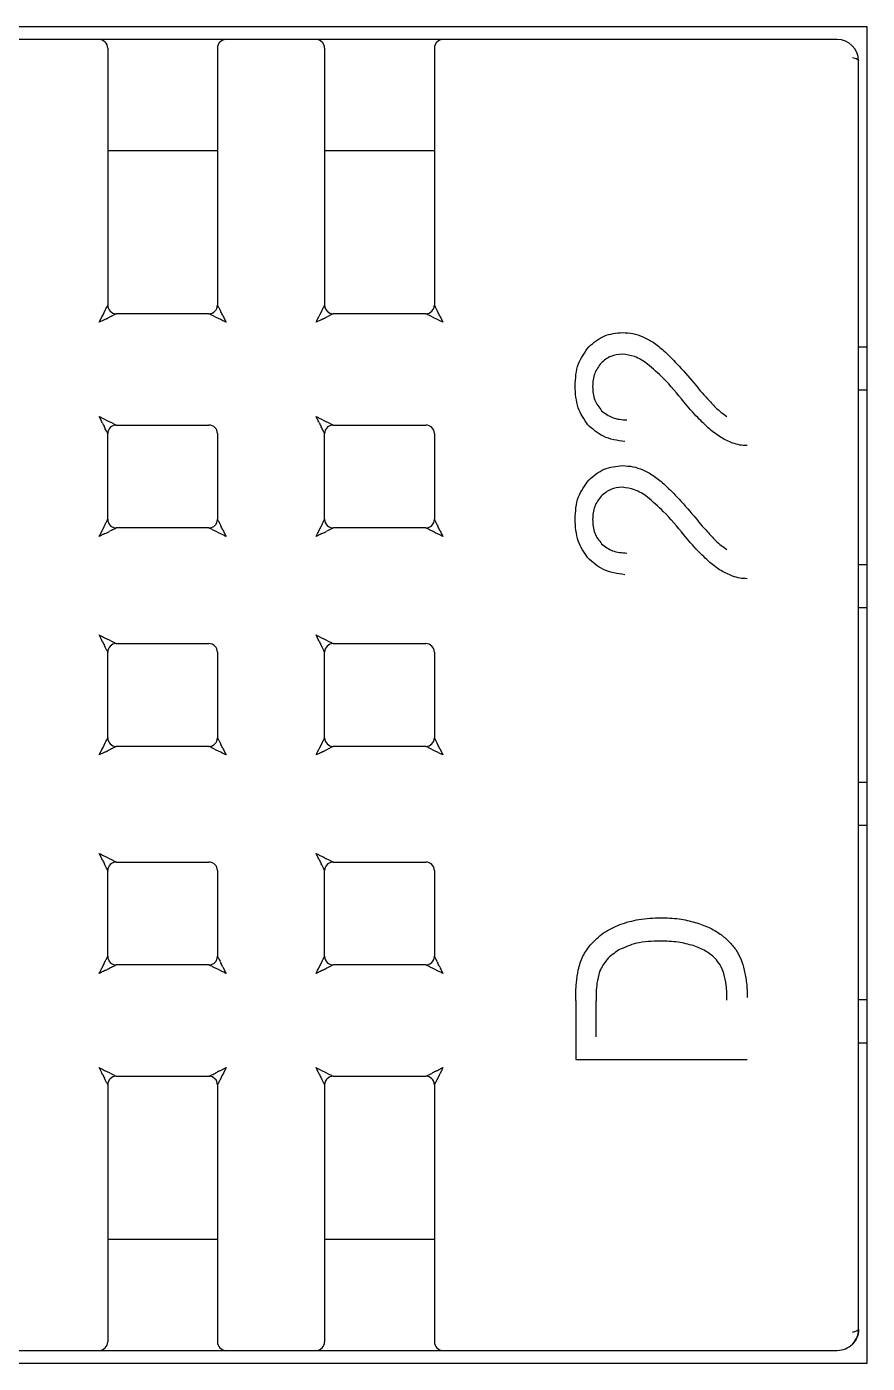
# Model space of a CAD drawing. Header units: millimetres. Extents: x -74 to 285, y -219 to 416.
# Drawn here: x 101.12 to 110.93, y -161.39 to -145.79 of the extents above; entities that cross this region are included whole.
import ezdxf

# ---------------------------------------------------------------- set-up
doc = ezdxf.new("R2010")
doc.units = ezdxf.units.MM
doc.header["$LTSCALE"] = 19.36
doc.layers.get('0').update_dxf_attribs({"linetype": 'CONTINUOUS'})

msp = doc.modelspace()

# ---------------------------------------------------------------- linework, layer by layer
at = {"color": 7, "linetype": 'CONTINUOUS'}
for p, q in [((110.925, -145.787), (90.475, -145.787)), ((110.925, -161.387), (110.925, -145.787)), ((90.475, -161.387), (110.925, -161.387))]:
    msp.add_line(p, q, dxfattribs=at)
at = {"color": 6, "linetype": 'CONTINUOUS'}
for p, q in [((110.575, -145.937), (90.704, -145.937)), ((102.065, -146.037), (102.065, -149.037)), ((103.345, -146.037), (103.345, -149.037)), ((104.595, -146.037), (104.595, -149.037)), ((105.875, -146.037), (105.875, -149.037)), ((110.825, -146.183), (110.825, -146.187)), ((110.825, -160.987), (110.825, -146.187)), ((103.345, -147.237), (102.065, -147.237)), ((105.875, -147.237), (104.595, -147.237)), ((103.368, -149.082), (103.375, -149.096)), ((105.898, -149.082), (105.905, -149.096)), ((102.016, -149.212), (101.965, -149.237)), ((102.121, -149.16), (102.107, -149.167)), ((103.245, -149.137), (102.165, -149.137)), ((103.42, -149.187), (103.445, -149.237)), ((104.546, -149.212), (104.495, -149.237)), ((104.651, -149.16), (104.637, -149.167)), ((105.775, -149.137), (104.695, -149.137)), ((105.95, -149.187), (105.975, -149.237)), ((110.925, -149.527), (110.825, -149.527)), ((110.825, -150.027), (110.925, -150.027)), ((101.991, -150.388), (101.965, -150.337)), ((104.521, -150.388), (104.495, -150.337)), ((102.043, -150.493), (102.036, -150.479)), ((102.065, -151.537), (102.065, -150.537)), ((102.165, -150.437), (103.245, -150.437)), ((103.345, -150.537), (103.345, -151.537)), ((104.573, -150.493), (104.566, -150.479)), ((104.595, -151.537), (104.595, -150.537)), ((104.695, -150.437), (105.775, -150.437)), ((105.875, -150.537), (105.875, -151.537)), ((103.368, -151.582), (103.375, -151.596)), ((105.898, -151.582), (105.905, -151.596)), ((102.016, -151.712), (101.965, -151.737)), ((102.121, -151.66), (102.107, -151.667)), ((103.245, -151.637), (102.165, -151.637)), ((103.42, -151.687), (103.445, -151.737)), ((104.546, -151.712), (104.495, -151.737)), ((104.651, -151.66), (104.637, -151.667)), ((105.775, -151.637), (104.695, -151.637)), ((105.95, -151.687), (105.975, -151.737)), ((110.925, -152.067), (110.825, -152.067)), ((110.825, -152.567), (110.925, -152.567)), ((101.991, -152.938), (101.965, -152.887)), ((102.043, -153.043), (102.036, -153.029)), ((102.165, -152.987), (103.245, -152.987)), ((104.521, -152.938), (104.495, -152.887)), ((104.573, -153.043), (104.566, -153.029)), ((104.695, -152.987), (105.775, -152.987)), ((102.065, -154.087), (102.065, -153.087)), ((103.345, -153.087), (103.345, -154.087)), ((104.595, -154.087), (104.595, -153.087)), ((105.875, -153.087), (105.875, -154.087)), ((102.016, -154.262), (101.965, -154.287)), ((102.121, -154.21), (102.107, -154.217)), ((103.245, -154.187), (102.165, -154.187)), ((103.368, -154.132), (103.375, -154.146)), ((103.42, -154.237), (103.445, -154.287)), ((104.546, -154.262), (104.495, -154.287)), ((104.651, -154.21), (104.637, -154.217)), ((105.775, -154.187), (104.695, -154.187)), ((105.898, -154.132), (105.905, -154.146)), ((105.95, -154.237), (105.975, -154.287)), ((110.925, -154.607), (110.825, -154.607)), ((110.825, -155.107), (110.925, -155.107)), ((101.991, -155.488), (101.965, -155.437)), ((104.521, -155.488), (104.495, -155.437)), ((102.043, -155.593), (102.036, -155.579)), ((102.065, -156.637), (102.065, -155.637)), ((102.165, -155.537), (103.245, -155.537)), ((103.345, -155.637), (103.345, -156.637)), ((104.573, -155.593), (104.566, -155.579)), ((104.595, -156.637), (104.595, -155.637)), ((104.695, -155.537), (105.775, -155.537)), ((105.875, -155.637), (105.875, -156.637)), ((102.121, -156.76), (102.107, -156.767)), ((103.245, -156.737), (102.165, -156.737)), ((103.368, -156.682), (103.375, -156.696)), ((104.651, -156.76), (104.637, -156.767)), ((105.775, -156.737), (104.695, -156.737)), ((105.898, -156.682), (105.905, -156.696)), ((102.016, -156.812), (101.965, -156.837)), ((103.42, -156.787), (103.445, -156.837)), ((104.546, -156.812), (104.495, -156.837)), ((105.95, -156.787), (105.975, -156.837)), ((107.525, -157.152), (107.525, -157.841)), ((107.761, -157.576), (107.761, -157.156)), ((110.925, -157.147), (110.825, -157.147)), ((110.825, -157.647), (110.925, -157.647)), ((107.525, -157.841), (109.525, -157.841)), ((101.991, -157.988), (101.965, -157.937)), ((103.29, -158.015), (103.304, -158.008)), ((103.395, -157.963), (103.445, -157.937)), ((104.521, -157.988), (104.495, -157.937)), ((105.82, -158.015), (105.834, -158.008)), ((105.925, -157.963), (105.975, -157.937)), ((102.043, -158.093), (102.036, -158.079)), ((102.065, -158.137), (102.065, -161.137)), ((102.165, -158.037), (103.245, -158.037)), ((103.345, -158.137), (103.345, -161.137)), ((104.573, -158.093), (104.566, -158.079)), ((104.595, -158.137), (104.595, -161.137)), ((104.695, -158.037), (105.775, -158.037)), ((105.875, -158.137), (105.875, -161.137)), ((102.065, -159.937), (103.345, -159.937)), ((104.595, -159.937), (105.875, -159.937)), ((90.825, -161.237), (110.575, -161.237)), ((110.756, -161.16), (110.752, -161.164))]:
    msp.add_line(p, q, dxfattribs=at)
msp.add_lwpolyline([(110.825, -160.991), (110.824, -161.018), (110.819, -161.047), (110.81, -161.076), (110.796, -161.106), (110.778, -161.134), (110.756, -161.16)], dxfattribs=at)
for centre, radius, start, end in [((101.965, -146.037), 0.1, 0, 90), ((103.445, -146.037), 0.1, 90, 180), ((104.495, -146.037), 0.1, 0, 90), ((105.975, -146.037), 0.1, 90, 180), ((110.575, -146.187), 0.25, 0.9403, 90), ((102.165, -149.037), 0.1, 180, 270), ((103.245, -149.037), 0.1, 270, 360), ((104.75, -148.428), 1.529, 205.907, 206.7678), ((89.855, -155.943), 15.155, 26.58, 26.7729), ((104.695, -149.037), 0.1, 180, 270), ((105.775, -149.037), 0.1, 270, 360), ((107.28, -148.428), 1.529, 205.907, 206.7678), ((92.385, -155.943), 15.155, 26.58, 26.7729), ((106.707, -158.573), 10.47, 116.4693, 116.6199), ((95.26, -135.647), 15.155, 296.58, 296.7729), ((102.775, -150.542), 1.529, 115.907, 116.7678), ((112.781, -144.495), 10.47, 206.4693, 206.6199), ((109.237, -158.573), 10.47, 116.4693, 116.6199), ((97.79, -135.647), 15.155, 296.58, 296.7729), ((105.305, -150.542), 1.529, 115.907, 116.7678), ((115.311, -144.495), 10.47, 206.4693, 206.6199), ((92.63, -155.079), 10.47, 26.4693, 26.6199), ((115.556, -143.632), 15.155, 206.58, 206.7729), ((100.661, -151.147), 1.529, 25.907, 26.7678), ((102.165, -150.537), 0.1, 90, 180), ((103.245, -150.537), 0.1, 0, 90), ((95.16, -155.079), 10.47, 26.4693, 26.6199), ((118.086, -143.632), 15.155, 206.58, 206.7729), ((103.191, -151.147), 1.529, 25.907, 26.7678), ((104.695, -150.537), 0.1, 90, 180), ((105.775, -150.537), 0.1, 0, 90), ((102.165, -151.537), 0.1, 180, 270), ((103.245, -151.537), 0.1, 270, 360), ((104.75, -150.928), 1.529, 205.907, 206.7678), ((89.855, -158.443), 15.155, 26.58, 26.7729), ((104.695, -151.537), 0.1, 180, 270), ((105.775, -151.537), 0.1, 270, 360), ((107.28, -150.928), 1.529, 205.907, 206.7678), ((92.385, -158.443), 15.155, 26.58, 26.7729), ((106.707, -161.073), 10.47, 116.4693, 116.6199), ((95.26, -138.147), 15.155, 296.58, 296.7729), ((102.775, -153.042), 1.529, 115.907, 116.7678), ((112.781, -146.995), 10.47, 206.4693, 206.6199), ((109.237, -161.073), 10.47, 116.4693, 116.6199), ((97.79, -138.147), 15.155, 296.58, 296.7729), ((105.305, -153.042), 1.529, 115.907, 116.7678), ((115.311, -146.995), 10.47, 206.4693, 206.6199), ((92.63, -157.629), 10.47, 26.4693, 26.6199), ((115.556, -146.182), 15.155, 206.58, 206.7729), ((100.661, -153.697), 1.529, 25.907, 26.7678), ((102.165, -153.087), 0.1, 90, 180), ((103.245, -153.087), 0.1, 0, 90), ((95.16, -157.629), 10.47, 26.4693, 26.6199), ((118.086, -146.182), 15.155, 206.58, 206.7729), ((103.191, -153.697), 1.529, 25.907, 26.7678), ((104.695, -153.087), 0.1, 90, 180), ((105.775, -153.087), 0.1, 0, 90), ((102.165, -154.087), 0.1, 180, 270), ((103.245, -154.087), 0.1, 270, 360), ((104.695, -154.087), 0.1, 180, 270), ((105.775, -154.087), 0.1, 270, 360), ((106.707, -163.623), 10.47, 116.4693, 116.6199), ((95.26, -140.697), 15.155, 296.58, 296.7729), ((102.775, -155.592), 1.529, 115.907, 116.7678), ((104.75, -153.478), 1.529, 205.907, 206.7678), ((89.855, -160.993), 15.155, 26.58, 26.7729), ((112.781, -149.545), 10.47, 206.4693, 206.6199), ((109.237, -163.623), 10.47, 116.4693, 116.6199), ((97.79, -140.697), 15.155, 296.58, 296.7729), ((105.305, -155.592), 1.529, 115.907, 116.7678), ((107.28, -153.478), 1.529, 205.907, 206.7678), ((92.385, -160.993), 15.155, 26.58, 26.7729), ((115.311, -149.545), 10.47, 206.4693, 206.6199), ((92.63, -160.179), 10.47, 26.4693, 26.6199), ((115.556, -148.732), 15.155, 206.58, 206.7729), ((95.16, -160.179), 10.47, 26.4693, 26.6199), ((118.086, -148.732), 15.155, 206.58, 206.7729), ((100.661, -156.247), 1.529, 25.907, 26.7678), ((102.165, -155.637), 0.1, 90, 180), ((103.245, -155.637), 0.1, 0, 90), ((103.191, -156.247), 1.529, 25.907, 26.7678), ((104.695, -155.637), 0.1, 90, 180), ((105.775, -155.637), 0.1, 0, 90), ((95.26, -143.247), 15.155, 296.58, 296.7729), ((102.165, -156.637), 0.1, 180, 270), ((102.775, -158.142), 1.529, 115.907, 116.7678), ((103.245, -156.637), 0.1, 270, 360), ((104.75, -156.028), 1.529, 205.907, 206.7678), ((89.855, -163.543), 15.155, 26.58, 26.7729), ((112.781, -152.095), 10.47, 206.4693, 206.6199), ((97.79, -143.247), 15.155, 296.58, 296.7729), ((104.695, -156.637), 0.1, 180, 270), ((105.305, -158.142), 1.529, 115.907, 116.7678), ((105.775, -156.637), 0.1, 270, 360), ((107.28, -156.028), 1.529, 205.907, 206.7678), ((92.385, -163.543), 15.155, 26.58, 26.7729), ((115.311, -152.095), 10.47, 206.4693, 206.6199), ((106.707, -166.173), 10.47, 116.4693, 116.6199), ((109.237, -166.173), 10.47, 116.4693, 116.6199), ((92.63, -162.679), 10.47, 26.4693, 26.6199), ((115.556, -151.232), 15.155, 206.58, 206.7729), ((102.636, -156.633), 1.529, 295.907, 296.7678), ((110.151, -171.528), 15.155, 116.58, 116.7729), ((98.703, -148.602), 10.47, 296.4693, 296.6199), ((95.16, -162.679), 10.47, 26.4693, 26.6199), ((118.086, -151.232), 15.155, 206.58, 206.7729), ((105.166, -156.633), 1.529, 295.907, 296.7678), ((112.681, -171.528), 15.155, 116.58, 116.7729), ((101.233, -148.602), 10.47, 296.4693, 296.6199), ((100.661, -158.747), 1.529, 25.907, 26.7678), ((102.165, -158.137), 0.1, 90, 180), ((103.245, -158.137), 0.1, 0, 90), ((103.191, -158.747), 1.529, 25.907, 26.7678), ((104.695, -158.137), 0.1, 90, 180), ((105.775, -158.137), 0.1, 0, 90), ((110.575, -160.987), 0.25, 316.3879, 360), ((101.965, -161.137), 0.1, 270, 360), ((103.445, -161.137), 0.1, 180, 270), ((104.495, -161.137), 0.1, 270, 360), ((105.975, -161.137), 0.1, 180, 270), ((110.575, -160.987), 0.25, 270, 315)]:
    msp.add_arc(centre, radius, start, end, dxfattribs=at)
for points, knots in [([(110.825, -146.187), (110.825, -146.178), (110.806, -146.167), (110.782, -146.158), (110.763, -146.153), (110.752, -146.152)], [0, 0, 0, 0, 0.320108, 0.616763, 1, 1, 1, 1]), ([(101.965, -149.237), (101.971, -149.225), (101.995, -149.178), (102.019, -149.131), (102.036, -149.096)], [0, 0, 0, 0, 0.255628, 1, 1, 1, 1]), ([(102.036, -149.096), (102.039, -149.09), (102.048, -149.072), (102.057, -149.053), (102.064, -149.04)], [0, 0, 0, 0, 0.305321, 1, 1, 1, 1]), ([(103.347, -149.04), (103.348, -149.042), (103.355, -149.056), (103.362, -149.07), (103.368, -149.082)], [0, 0, 0, 0, 0.160353, 1, 1, 1, 1]), ([(104.495, -149.237), (104.501, -149.225), (104.525, -149.178), (104.549, -149.131), (104.566, -149.096)], [0, 0, 0, 0, 0.255628, 1, 1, 1, 1]), ([(104.566, -149.096), (104.569, -149.09), (104.578, -149.072), (104.587, -149.053), (104.594, -149.04)], [0, 0, 0, 0, 0.305321, 1, 1, 1, 1]), ([(105.877, -149.04), (105.878, -149.042), (105.885, -149.056), (105.892, -149.07), (105.898, -149.082)], [0, 0, 0, 0, 0.160353, 1, 1, 1, 1]), ([(102.163, -149.139), (102.16, -149.14), (102.147, -149.147), (102.132, -149.154), (102.121, -149.16)], [0, 0, 0, 0, 0.160353, 1, 1, 1, 1]), ([(103.304, -149.167), (103.298, -149.164), (103.28, -149.154), (103.261, -149.145), (103.248, -149.139)], [0, 0, 0, 0, 0.305321, 1, 1, 1, 1]), ([(103.445, -149.237), (103.433, -149.231), (103.386, -149.208), (103.339, -149.184), (103.304, -149.167)], [0, 0, 0, 0, 0.255628, 1, 1, 1, 1]), ([(104.693, -149.139), (104.69, -149.14), (104.677, -149.147), (104.662, -149.154), (104.651, -149.16)], [0, 0, 0, 0, 0.160353, 1, 1, 1, 1]), ([(105.834, -149.167), (105.828, -149.164), (105.81, -149.154), (105.791, -149.145), (105.778, -149.139)], [0, 0, 0, 0, 0.305321, 1, 1, 1, 1]), ([(105.975, -149.237), (105.963, -149.231), (105.916, -149.208), (105.869, -149.184), (105.834, -149.167)], [0, 0, 0, 0, 0.255628, 1, 1, 1, 1]), ([(107.677, -149.524), (107.733, -149.475), (107.847, -149.377), (107.997, -149.363), (108.072, -149.357)], [0, 0, 0, 0, 0.497324, 1, 1, 1, 1]), ([(108.072, -149.357), (108.113, -149.359), (108.194, -149.363), (108.27, -149.391), (108.309, -149.406)], [0, 0, 0, 0, 0.49384, 1, 1, 1, 1]), ([(108.309, -149.406), (108.349, -149.426), (108.437, -149.47), (108.512, -149.534), (108.553, -149.569)], [0, 0, 0, 0, 0.460921, 1, 1, 1, 1]), ([(107.517, -149.98), (107.522, -149.891), (107.531, -149.723), (107.63, -149.588), (107.677, -149.524)], [0, 0, 0, 0, 0.530167, 1, 1, 1, 1]), ([(108.553, -149.569), (108.604, -149.619), (108.728, -149.739), (108.839, -149.87), (108.905, -149.947)], [0, 0, 0, 0, 0.415245, 1, 1, 1, 1]), ([(107.821, -149.713), (107.792, -149.752), (107.731, -149.832), (107.724, -149.933), (107.721, -149.986)], [0, 0, 0, 0, 0.479396, 1, 1, 1, 1]), ([(108.067, -149.609), (108.02, -149.613), (107.927, -149.622), (107.856, -149.683), (107.821, -149.713)], [0, 0, 0, 0, 0.501208, 1, 1, 1, 1]), ([(108.362, -149.724), (108.313, -149.69), (108.224, -149.629), (108.116, -149.615), (108.067, -149.609)], [0, 0, 0, 0, 0.544134, 1, 1, 1, 1]), ([(108.786, -150.164), (108.709, -150.07), (108.579, -149.912), (108.425, -149.778), (108.362, -149.724)], [0, 0, 0, 0, 0.59358, 1, 1, 1, 1]), ([(107.665, -150.434), (107.622, -150.37), (107.53, -150.234), (107.522, -150.068), (107.517, -149.98)], [0, 0, 0, 0, 0.467422, 1, 1, 1, 1]), ([(107.721, -149.986), (107.724, -150.041), (107.731, -150.146), (107.796, -150.23), (107.827, -150.269)], [0, 0, 0, 0, 0.522998, 1, 1, 1, 1]), ([(108.905, -149.947), (108.956, -150.009), (109.037, -150.106), (109.124, -150.197), (109.156, -150.231)], [0, 0, 0, 0, 0.630177, 1, 1, 1, 1]), ([(109.089, -150.486), (109.041, -150.441), (108.933, -150.341), (108.838, -150.227), (108.786, -150.164)], [0, 0, 0, 0, 0.44346, 1, 1, 1, 1]), ([(101.965, -150.337), (101.978, -150.343), (102.025, -150.367), (102.072, -150.391), (102.107, -150.408)], [0, 0, 0, 0, 0.255628, 1, 1, 1, 1]), ([(104.495, -150.337), (104.508, -150.343), (104.555, -150.367), (104.602, -150.391), (104.637, -150.408)], [0, 0, 0, 0, 0.255628, 1, 1, 1, 1]), ([(107.827, -150.269), (107.868, -150.3), (107.954, -150.367), (108.064, -150.373), (108.122, -150.377)], [0, 0, 0, 0, 0.468777, 1, 1, 1, 1]), ([(109.156, -150.231), (109.178, -150.251), (109.22, -150.289), (109.267, -150.32), (109.289, -150.335)], [0, 0, 0, 0, 0.519042, 1, 1, 1, 1]), ([(102.064, -150.535), (102.063, -150.532), (102.056, -150.519), (102.049, -150.504), (102.043, -150.493)], [0, 0, 0, 0, 0.160353, 1, 1, 1, 1]), ([(102.107, -150.408), (102.113, -150.411), (102.131, -150.42), (102.15, -150.429), (102.163, -150.436)], [0, 0, 0, 0, 0.305321, 1, 1, 1, 1]), ([(104.594, -150.535), (104.593, -150.532), (104.586, -150.519), (104.579, -150.504), (104.573, -150.493)], [0, 0, 0, 0, 0.160353, 1, 1, 1, 1]), ([(104.637, -150.408), (104.643, -150.411), (104.661, -150.42), (104.68, -150.429), (104.693, -150.436)], [0, 0, 0, 0, 0.305321, 1, 1, 1, 1]), ([(108.096, -150.629), (108.009, -150.617), (107.846, -150.593), (107.723, -150.485), (107.665, -150.434)], [0, 0, 0, 0, 0.532213, 1, 1, 1, 1]), ([(109.355, -150.647), (109.309, -150.627), (109.213, -150.585), (109.132, -150.52), (109.089, -150.486)], [0, 0, 0, 0, 0.477658, 1, 1, 1, 1]), ([(109.525, -150.676), (109.496, -150.675), (109.438, -150.674), (109.383, -150.656), (109.355, -150.647)], [0, 0, 0, 0, 0.501539, 1, 1, 1, 1]), ([(107.677, -151.078), (107.733, -151.029), (107.847, -150.931), (107.997, -150.917), (108.072, -150.91)], [0, 0, 0, 0, 0.497324, 1, 1, 1, 1]), ([(108.072, -150.91), (108.113, -150.913), (108.194, -150.917), (108.27, -150.945), (108.309, -150.96)], [0, 0, 0, 0, 0.49384, 1, 1, 1, 1]), ([(108.309, -150.96), (108.349, -150.98), (108.437, -151.024), (108.512, -151.088), (108.553, -151.123)], [0, 0, 0, 0, 0.46092, 1, 1, 1, 1]), ([(107.517, -151.534), (107.522, -151.445), (107.531, -151.277), (107.63, -151.142), (107.677, -151.078)], [0, 0, 0, 0, 0.530167, 1, 1, 1, 1]), ([(108.067, -151.163), (108.02, -151.167), (107.927, -151.176), (107.856, -151.237), (107.821, -151.267)], [0, 0, 0, 0, 0.501208, 1, 1, 1, 1]), ([(108.362, -151.277), (108.313, -151.244), (108.224, -151.183), (108.116, -151.169), (108.067, -151.163)], [0, 0, 0, 0, 0.544134, 1, 1, 1, 1]), ([(108.553, -151.123), (108.604, -151.173), (108.728, -151.293), (108.839, -151.424), (108.905, -151.501)], [0, 0, 0, 0, 0.415245, 1, 1, 1, 1]), ([(107.821, -151.267), (107.792, -151.306), (107.731, -151.386), (107.724, -151.487), (107.721, -151.539)], [0, 0, 0, 0, 0.479396, 1, 1, 1, 1]), ([(108.786, -151.718), (108.709, -151.624), (108.579, -151.466), (108.425, -151.332), (108.362, -151.277)], [0, 0, 0, 0, 0.593581, 1, 1, 1, 1]), ([(101.965, -151.737), (101.971, -151.725), (101.995, -151.678), (102.019, -151.631), (102.036, -151.596)], [0, 0, 0, 0, 0.255628, 1, 1, 1, 1]), ([(102.036, -151.596), (102.039, -151.59), (102.048, -151.572), (102.057, -151.553), (102.064, -151.54)], [0, 0, 0, 0, 0.305321, 1, 1, 1, 1]), ([(103.347, -151.54), (103.348, -151.542), (103.355, -151.556), (103.362, -151.57), (103.368, -151.582)], [0, 0, 0, 0, 0.160353, 1, 1, 1, 1]), ([(104.495, -151.737), (104.501, -151.725), (104.525, -151.678), (104.549, -151.631), (104.566, -151.596)], [0, 0, 0, 0, 0.255628, 1, 1, 1, 1]), ([(104.566, -151.596), (104.569, -151.59), (104.578, -151.572), (104.587, -151.553), (104.594, -151.54)], [0, 0, 0, 0, 0.305321, 1, 1, 1, 1]), ([(105.877, -151.54), (105.878, -151.542), (105.885, -151.556), (105.892, -151.57), (105.898, -151.582)], [0, 0, 0, 0, 0.160353, 1, 1, 1, 1]), ([(107.665, -151.988), (107.622, -151.924), (107.53, -151.787), (107.522, -151.622), (107.517, -151.534)], [0, 0, 0, 0, 0.467422, 1, 1, 1, 1]), ([(107.721, -151.539), (107.724, -151.595), (107.731, -151.7), (107.796, -151.784), (107.827, -151.823)], [0, 0, 0, 0, 0.522998, 1, 1, 1, 1]), ([(108.905, -151.501), (108.956, -151.562), (109.037, -151.66), (109.124, -151.751), (109.156, -151.785)], [0, 0, 0, 0, 0.630178, 1, 1, 1, 1]), ([(102.163, -151.639), (102.16, -151.64), (102.147, -151.647), (102.132, -151.654), (102.121, -151.66)], [0, 0, 0, 0, 0.160353, 1, 1, 1, 1]), ([(103.304, -151.667), (103.298, -151.664), (103.28, -151.654), (103.261, -151.645), (103.248, -151.639)], [0, 0, 0, 0, 0.305321, 1, 1, 1, 1]), ([(103.445, -151.737), (103.433, -151.731), (103.386, -151.708), (103.339, -151.684), (103.304, -151.667)], [0, 0, 0, 0, 0.255628, 1, 1, 1, 1]), ([(104.693, -151.639), (104.69, -151.64), (104.677, -151.647), (104.662, -151.654), (104.651, -151.66)], [0, 0, 0, 0, 0.160353, 1, 1, 1, 1]), ([(105.834, -151.667), (105.828, -151.664), (105.81, -151.654), (105.791, -151.645), (105.778, -151.639)], [0, 0, 0, 0, 0.305321, 1, 1, 1, 1]), ([(105.975, -151.737), (105.963, -151.731), (105.916, -151.708), (105.869, -151.684), (105.834, -151.667)], [0, 0, 0, 0, 0.255628, 1, 1, 1, 1]), ([(109.089, -152.039), (109.041, -151.995), (108.933, -151.895), (108.838, -151.781), (108.786, -151.718)], [0, 0, 0, 0, 0.44346, 1, 1, 1, 1]), ([(109.156, -151.785), (109.178, -151.805), (109.22, -151.843), (109.267, -151.874), (109.289, -151.889)], [0, 0, 0, 0, 0.519042, 1, 1, 1, 1]), ([(107.827, -151.823), (107.868, -151.854), (107.954, -151.921), (108.064, -151.927), (108.122, -151.931)], [0, 0, 0, 0, 0.468777, 1, 1, 1, 1]), ([(108.096, -152.183), (108.009, -152.171), (107.846, -152.147), (107.723, -152.039), (107.665, -151.988)], [0, 0, 0, 0, 0.532213, 1, 1, 1, 1]), ([(109.355, -152.201), (109.309, -152.181), (109.213, -152.139), (109.132, -152.074), (109.089, -152.039)], [0, 0, 0, 0, 0.477658, 1, 1, 1, 1]), ([(109.525, -152.23), (109.496, -152.229), (109.438, -152.228), (109.383, -152.21), (109.355, -152.201)], [0, 0, 0, 0, 0.501539, 1, 1, 1, 1]), ([(101.965, -152.887), (101.978, -152.893), (102.025, -152.917), (102.072, -152.941), (102.107, -152.958)], [0, 0, 0, 0, 0.255628, 1, 1, 1, 1]), ([(102.107, -152.958), (102.113, -152.961), (102.131, -152.97), (102.15, -152.979), (102.163, -152.986)], [0, 0, 0, 0, 0.305321, 1, 1, 1, 1]), ([(104.495, -152.887), (104.508, -152.893), (104.555, -152.917), (104.602, -152.941), (104.637, -152.958)], [0, 0, 0, 0, 0.255628, 1, 1, 1, 1]), ([(104.637, -152.958), (104.643, -152.961), (104.661, -152.97), (104.68, -152.979), (104.693, -152.986)], [0, 0, 0, 0, 0.305321, 1, 1, 1, 1]), ([(102.064, -153.085), (102.063, -153.082), (102.056, -153.069), (102.049, -153.054), (102.043, -153.043)], [0, 0, 0, 0, 0.160353, 1, 1, 1, 1]), ([(104.594, -153.085), (104.593, -153.082), (104.586, -153.069), (104.579, -153.054), (104.573, -153.043)], [0, 0, 0, 0, 0.160353, 1, 1, 1, 1]), ([(102.036, -154.146), (102.039, -154.14), (102.048, -154.122), (102.057, -154.103), (102.064, -154.09)], [0, 0, 0, 0, 0.305321, 1, 1, 1, 1]), ([(103.347, -154.09), (103.348, -154.092), (103.355, -154.106), (103.362, -154.12), (103.368, -154.132)], [0, 0, 0, 0, 0.160353, 1, 1, 1, 1]), ([(104.566, -154.146), (104.569, -154.14), (104.578, -154.122), (104.587, -154.103), (104.594, -154.09)], [0, 0, 0, 0, 0.305321, 1, 1, 1, 1]), ([(105.877, -154.09), (105.878, -154.092), (105.885, -154.106), (105.892, -154.12), (105.898, -154.132)], [0, 0, 0, 0, 0.160353, 1, 1, 1, 1]), ([(101.965, -154.287), (101.971, -154.275), (101.995, -154.228), (102.019, -154.181), (102.036, -154.146)], [0, 0, 0, 0, 0.255628, 1, 1, 1, 1]), ([(102.163, -154.189), (102.16, -154.19), (102.147, -154.197), (102.132, -154.204), (102.121, -154.21)], [0, 0, 0, 0, 0.160353, 1, 1, 1, 1]), ([(103.304, -154.217), (103.298, -154.214), (103.28, -154.204), (103.261, -154.195), (103.248, -154.189)], [0, 0, 0, 0, 0.305321, 1, 1, 1, 1]), ([(103.445, -154.287), (103.433, -154.281), (103.386, -154.258), (103.339, -154.234), (103.304, -154.217)], [0, 0, 0, 0, 0.255628, 1, 1, 1, 1]), ([(104.495, -154.287), (104.501, -154.275), (104.525, -154.228), (104.549, -154.181), (104.566, -154.146)], [0, 0, 0, 0, 0.255628, 1, 1, 1, 1]), ([(104.693, -154.189), (104.69, -154.19), (104.677, -154.197), (104.662, -154.204), (104.651, -154.21)], [0, 0, 0, 0, 0.160353, 1, 1, 1, 1]), ([(105.834, -154.217), (105.828, -154.214), (105.81, -154.204), (105.791, -154.195), (105.778, -154.189)], [0, 0, 0, 0, 0.305321, 1, 1, 1, 1]), ([(105.975, -154.287), (105.963, -154.281), (105.916, -154.258), (105.869, -154.234), (105.834, -154.217)], [0, 0, 0, 0, 0.255628, 1, 1, 1, 1]), ([(101.965, -155.437), (101.978, -155.443), (102.025, -155.467), (102.072, -155.491), (102.107, -155.508)], [0, 0, 0, 0, 0.255628, 1, 1, 1, 1]), ([(102.107, -155.508), (102.113, -155.511), (102.131, -155.52), (102.15, -155.529), (102.163, -155.536)], [0, 0, 0, 0, 0.305321, 1, 1, 1, 1]), ([(104.495, -155.437), (104.508, -155.443), (104.555, -155.467), (104.602, -155.491), (104.637, -155.508)], [0, 0, 0, 0, 0.255628, 1, 1, 1, 1]), ([(104.637, -155.508), (104.643, -155.511), (104.661, -155.52), (104.68, -155.529), (104.693, -155.536)], [0, 0, 0, 0, 0.305321, 1, 1, 1, 1]), ([(102.064, -155.635), (102.063, -155.632), (102.056, -155.619), (102.049, -155.604), (102.043, -155.593)], [0, 0, 0, 0, 0.160353, 1, 1, 1, 1]), ([(104.594, -155.635), (104.593, -155.632), (104.586, -155.619), (104.579, -155.604), (104.573, -155.593)], [0, 0, 0, 0, 0.160353, 1, 1, 1, 1]), ([(107.697, -156.503), (107.746, -156.453), (107.844, -156.352), (107.973, -156.295), (108.039, -156.266)], [0, 0, 0, 0, 0.490725, 1, 1, 1, 1]), ([(108.039, -156.266), (108.113, -156.243), (108.268, -156.195), (108.43, -156.19), (108.515, -156.187)], [0, 0, 0, 0, 0.47644, 1, 1, 1, 1]), ([(108.515, -156.187), (108.587, -156.189), (108.723, -156.192), (108.856, -156.225), (108.918, -156.241)], [0, 0, 0, 0, 0.527135, 1, 1, 1, 1]), ([(108.918, -156.241), (108.973, -156.259), (109.076, -156.292), (109.167, -156.35), (109.21, -156.377)], [0, 0, 0, 0, 0.532617, 1, 1, 1, 1]), ([(108.51, -156.46), (108.416, -156.462), (108.248, -156.465), (108.095, -156.533), (108.028, -156.563)], [0, 0, 0, 0, 0.56005, 1, 1, 1, 1]), ([(108.896, -156.513), (108.838, -156.498), (108.711, -156.464), (108.581, -156.462), (108.51, -156.46)], [0, 0, 0, 0, 0.461789, 1, 1, 1, 1]), ([(109.21, -156.377), (109.245, -156.405), (109.314, -156.457), (109.366, -156.526), (109.391, -156.559)], [0, 0, 0, 0, 0.522719, 1, 1, 1, 1]), ([(107.554, -156.796), (107.569, -156.741), (107.599, -156.635), (107.665, -156.546), (107.697, -156.503)], [0, 0, 0, 0, 0.512994, 1, 1, 1, 1]), ([(108.028, -156.563), (107.977, -156.598), (107.881, -156.663), (107.828, -156.765), (107.802, -156.814)], [0, 0, 0, 0, 0.529973, 1, 1, 1, 1]), ([(109.149, -156.659), (109.113, -156.629), (109.038, -156.565), (108.945, -156.531), (108.896, -156.513)], [0, 0, 0, 0, 0.470319, 1, 1, 1, 1]), ([(109.391, -156.559), (109.412, -156.595), (109.456, -156.67), (109.479, -156.754), (109.491, -156.798)], [0, 0, 0, 0, 0.475742, 1, 1, 1, 1]), ([(101.965, -156.837), (101.971, -156.825), (101.995, -156.778), (102.019, -156.731), (102.036, -156.696)], [0, 0, 0, 0, 0.255628, 1, 1, 1, 1]), ([(102.036, -156.696), (102.039, -156.69), (102.048, -156.672), (102.057, -156.653), (102.064, -156.64)], [0, 0, 0, 0, 0.305321, 1, 1, 1, 1]), ([(102.163, -156.739), (102.16, -156.74), (102.147, -156.747), (102.132, -156.754), (102.121, -156.76)], [0, 0, 0, 0, 0.160353, 1, 1, 1, 1]), ([(103.304, -156.767), (103.298, -156.764), (103.28, -156.754), (103.261, -156.745), (103.248, -156.739)], [0, 0, 0, 0, 0.305321, 1, 1, 1, 1]), ([(103.445, -156.837), (103.433, -156.831), (103.386, -156.808), (103.339, -156.784), (103.304, -156.767)], [0, 0, 0, 0, 0.255628, 1, 1, 1, 1]), ([(103.347, -156.64), (103.348, -156.642), (103.355, -156.656), (103.362, -156.67), (103.368, -156.682)], [0, 0, 0, 0, 0.160353, 1, 1, 1, 1]), ([(104.495, -156.837), (104.501, -156.825), (104.525, -156.778), (104.549, -156.731), (104.566, -156.696)], [0, 0, 0, 0, 0.255628, 1, 1, 1, 1]), ([(104.566, -156.696), (104.569, -156.69), (104.578, -156.672), (104.587, -156.653), (104.594, -156.64)], [0, 0, 0, 0, 0.305321, 1, 1, 1, 1]), ([(104.693, -156.739), (104.69, -156.74), (104.677, -156.747), (104.662, -156.754), (104.651, -156.76)], [0, 0, 0, 0, 0.160353, 1, 1, 1, 1]), ([(105.834, -156.767), (105.828, -156.764), (105.81, -156.754), (105.791, -156.745), (105.778, -156.739)], [0, 0, 0, 0, 0.305321, 1, 1, 1, 1]), ([(105.975, -156.837), (105.963, -156.831), (105.916, -156.808), (105.869, -156.784), (105.834, -156.767)], [0, 0, 0, 0, 0.255628, 1, 1, 1, 1]), ([(105.877, -156.64), (105.878, -156.642), (105.885, -156.656), (105.892, -156.67), (105.898, -156.682)], [0, 0, 0, 0, 0.160353, 1, 1, 1, 1]), ([(109.253, -156.839), (109.24, -156.804), (109.216, -156.738), (109.17, -156.685), (109.149, -156.659)], [0, 0, 0, 0, 0.529215, 1, 1, 1, 1]), ([(107.525, -157.152), (107.526, -157.083), (107.526, -156.964), (107.546, -156.846), (107.554, -156.796)], [0, 0, 0, 0, 0.575268, 1, 1, 1, 1]), ([(107.802, -156.814), (107.791, -156.86), (107.762, -156.972), (107.762, -157.088), (107.761, -157.156)], [0, 0, 0, 0, 0.41084, 1, 1, 1, 1]), ([(109.289, -157.149), (109.289, -157.09), (109.288, -156.985), (109.263, -156.883), (109.253, -156.839)], [0, 0, 0, 0, 0.563893, 1, 1, 1, 1]), ([(109.491, -156.798), (109.501, -156.848), (109.522, -156.954), (109.524, -157.062), (109.525, -157.119)], [0, 0, 0, 0, 0.470872, 1, 1, 1, 1]), ([(101.965, -157.937), (101.978, -157.943), (102.025, -157.967), (102.072, -157.991), (102.107, -158.008)], [0, 0, 0, 0, 0.255628, 1, 1, 1, 1]), ([(102.107, -158.008), (102.113, -158.011), (102.131, -158.02), (102.15, -158.029), (102.163, -158.036)], [0, 0, 0, 0, 0.305321, 1, 1, 1, 1]), ([(103.248, -158.036), (103.25, -158.035), (103.264, -158.028), (103.278, -158.021), (103.29, -158.015)], [0, 0, 0, 0, 0.160353, 1, 1, 1, 1]), ([(103.445, -157.937), (103.44, -157.95), (103.416, -157.997), (103.392, -158.044), (103.375, -158.079)], [0, 0, 0, 0, 0.255628, 1, 1, 1, 1]), ([(104.495, -157.937), (104.508, -157.943), (104.555, -157.967), (104.602, -157.991), (104.637, -158.008)], [0, 0, 0, 0, 0.255628, 1, 1, 1, 1]), ([(104.637, -158.008), (104.643, -158.011), (104.661, -158.02), (104.68, -158.029), (104.693, -158.036)], [0, 0, 0, 0, 0.305321, 1, 1, 1, 1]), ([(105.778, -158.036), (105.78, -158.035), (105.794, -158.028), (105.808, -158.021), (105.82, -158.015)], [0, 0, 0, 0, 0.160353, 1, 1, 1, 1]), ([(105.975, -157.937), (105.97, -157.95), (105.946, -157.997), (105.922, -158.044), (105.905, -158.079)], [0, 0, 0, 0, 0.255628, 1, 1, 1, 1]), ([(102.064, -158.135), (102.063, -158.132), (102.056, -158.119), (102.049, -158.104), (102.043, -158.093)], [0, 0, 0, 0, 0.160353, 1, 1, 1, 1]), ([(103.375, -158.079), (103.372, -158.084), (103.363, -158.103), (103.353, -158.122), (103.347, -158.135)], [0, 0, 0, 0, 0.305321, 1, 1, 1, 1]), ([(104.594, -158.135), (104.593, -158.132), (104.586, -158.119), (104.579, -158.104), (104.573, -158.093)], [0, 0, 0, 0, 0.160353, 1, 1, 1, 1]), ([(105.905, -158.079), (105.902, -158.084), (105.893, -158.103), (105.883, -158.122), (105.877, -158.135)], [0, 0, 0, 0, 0.305321, 1, 1, 1, 1]), ([(110.752, -161.023), (110.771, -161.019), (110.795, -161.014), (110.825, -160.996), (110.825, -160.987)], [0, 0, 0, 0, 0.678276, 1, 1, 1, 1])]:
    msp.add_open_spline(points, degree=3, knots=knots, dxfattribs=at)

doc.saveas('drawing.dxf')
